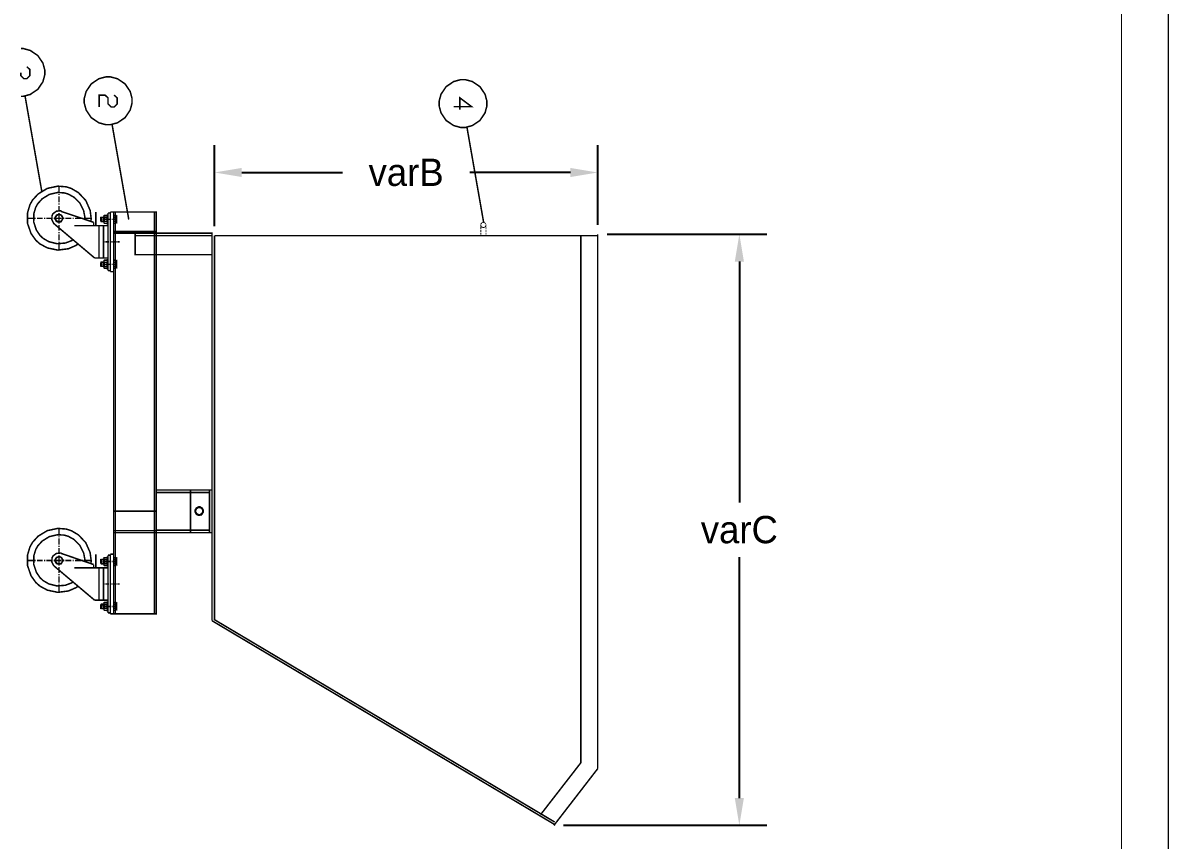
# Model space of a CAD drawing. Extents: x 0.2 to 11.6, y 0 to 16.4.
# Drawn here: x 4 to 11.56, y 3.86 to 9.24 of the extents above; entities that cross this region are included whole.
import ezdxf

# ---------------------------------------------------------------- set-up
doc = ezdxf.new("R2010")
doc.units = 0
doc.header["$MEASUREMENT"] = 0
doc.dimstyles.get("Standard").update_dxf_attribs({"dimtxt": 0.18, "dimasz": 0.18, "dimexe": 0.18, "dimexo": 0.0625, "dimgap": 0.09, "dimtad": 0, "dimtih": 1, "dimtoh": 1, "dimdec": 4, "dimzin": 0, "dimdsep": 46, "dimtxsty": 'Standard', "dimcen": 0.09, "dimadec": 0, "dimazin": 0, "dimtfac": 1, "dimtdec": 4, "dimtofl": 0, "dimtmove": 0, "dimatfit": 3, "dimfxl": 1, "dimtolj": 1, "dimtzin": 0, "dimarcsym": 0})

# ---------------------------------------------------------------- blocks, each defined once
blk = doc.blocks.new('*D2')
at = {"color": 0, "linetype": 'Continuous', "lineweight": -2, "transparency": 16777216}
for p, q in [((5.2667, 7.9025), (5.2667, 8.4367)), ((7.7917, 7.9125), (7.7917, 8.4367)), ((5.4466, 8.2567), (6.1092, 8.2567)), ((7.6117, 8.2567), (6.9492, 8.2567))]:
    blk.add_line(p, q, dxfattribs=at)
at = {"color": 0, "linetype": 'Continuous', "transparency": 16777216}
for points in [[(5.4466, 8.2867), (5.4466, 8.2267), (5.2667, 8.2567)], [(7.6117, 8.2867), (7.6117, 8.2267), (7.7917, 8.2567)]]:
    blk.add_solid(points, dxfattribs=at)
at = {"layer": 'Defpoints', "color": 0, "linetype": 'Continuous', "transparency": 16777216}
for p in [(7.7917, 8.2567), (5.2667, 7.84), (7.7917, 7.85)]:
    blk.add_point(p, dxfattribs=at)
at = {"color": 0, "linetype": 'Continuous', "transparency": 16777216, "insert": (6.5292, 8.2567), "char_height": 0.18, "attachment_point": 5}
blk.add_mtext('\\A1;varB', dxfattribs=at)
blk = doc.blocks.new('*D3')
at = {"color": 0, "linetype": 'Continuous', "lineweight": -2, "transparency": 16777216}
for p, q in [((7.8542, 7.85), (8.9051, 7.85)), ((8.7251, 7.67), (8.7251, 6.0825)), ((8.7251, 4.135), (8.7251, 5.7225)), ((7.5658, 3.955), (8.9051, 3.955))]:
    blk.add_line(p, q, dxfattribs=at)
at = {"color": 0, "linetype": 'Continuous', "transparency": 16777216}
for points in [[(8.6951, 7.67), (8.7551, 7.67), (8.7251, 7.85)], [(8.6951, 4.135), (8.7551, 4.135), (8.7251, 3.955)]]:
    blk.add_solid(points, dxfattribs=at)
at = {"layer": 'Defpoints', "color": 0, "linetype": 'Continuous', "transparency": 16777216}
for p in [(7.7917, 7.85), (7.5033, 3.955), (8.7251, 3.955)]:
    blk.add_point(p, dxfattribs=at)
at = {"color": 0, "linetype": 'Continuous', "transparency": 16777216, "insert": (8.7251, 5.9025), "char_height": 0.18, "attachment_point": 5}
blk.add_mtext('\\A1;varC', dxfattribs=at)

msp = doc.modelspace()

# ---------------------------------------------------------------- linework, layer by layer
at = {"color": 0}
for points, const_width in [([(11.5517, 0.04834), (11.5517, 16.4), (0.183322, 16.4), (0.183322, 0.04834), (11.5517, 0.04834)], 0.01), ([(0.491644, 16.0917), (11.2433, 16.0917), (11.2433, 2.70665), (0.491644, 2.70665), (0.491644, 16.0917)], 0.005), ([(4.56581, 8.57167), (4.58117, 8.57167), (4.62717, 8.5841), (4.67719, 8.61783), (4.71094, 8.66792), (4.72331, 8.71386), (4.72331, 8.72917), (4.72331, 8.74451), (4.71094, 8.79047), (4.67719, 8.84056), (4.62717, 8.87429), (4.58117, 8.88667), (4.56581, 8.88667), (4.55051, 8.88667), (4.50456, 8.87429), (4.45449, 8.84056), (4.42074, 8.79047), (4.40831, 8.74451), (4.40831, 8.72917), (4.40831, 8.71386), (4.42074, 8.66792), (4.45449, 8.61783), (4.50456, 8.5841), (4.55051, 8.57167), (4.56581, 8.57167)], 0.01), ([(6.90419, 8.55333), (6.91954, 8.55333), (6.9655, 8.56575), (7.01557, 8.5995), (7.04932, 8.64958), (7.06168, 8.69553), (7.06168, 8.71083), (7.06168, 8.72618), (7.04932, 8.77214), (7.01557, 8.82221), (6.9655, 8.85596), (6.91954, 8.86833), (6.90419, 8.86833), (6.88889, 8.86833), (6.84289, 8.85596), (6.79281, 8.82221), (6.75911, 8.77214), (6.74669, 8.72618), (6.74669, 8.71083), (6.74669, 8.69553), (6.75911, 8.64958), (6.79281, 8.5995), (6.84289, 8.56575), (6.88889, 8.55333), (6.90419, 8.55333)], 0.01), ([(4.24251, 7.93164), (4.24681, 7.93164), (4.2596, 7.93875), (4.26665, 7.95161), (4.26665, 7.95583), (4.26665, 7.96013), (4.2596, 7.97293), (4.24681, 7.97999), (4.24251, 7.97999), (4.23828, 7.97999), (4.22542, 7.97293), (4.21832, 7.96013), (4.21832, 7.95583), (4.21832, 7.95161), (4.22542, 7.93875), (4.23828, 7.93164), (4.24251, 7.93164)], 0.01), ([(4.60167, 5.34831), (4.88336, 5.34831), (4.88336, 7.99669), (4.60167, 7.99669), (4.60167, 5.34831)], 0.01), ([(4.74333, 7.85667), (5.25, 7.85667), (5.25, 7.715), (4.74333, 7.715), (4.74333, 7.85667)], 0.01), ([(5.16585, 6.00168), (5.17014, 6.00168), (5.18294, 6.00879), (5.19, 6.0216), (5.19, 6.02582), (5.19, 6.03011), (5.18294, 6.04297), (5.17014, 6.05003), (5.16585, 6.05003), (5.16162, 6.05003), (5.14876, 6.04297), (5.14165, 6.03011), (5.14165, 6.02582), (5.14165, 6.0216), (5.14876, 6.00879), (5.16162, 6.00168), (5.16585, 6.00168)], 0.01), ([(4.24251, 5.67665), (4.24681, 5.67665), (4.2596, 5.68375), (4.26665, 5.69661), (4.26665, 5.70085), (4.26665, 5.70514), (4.2596, 5.71793), (4.24681, 5.72499), (4.24251, 5.72499), (4.23828, 5.72499), (4.22542, 5.71793), (4.21832, 5.70514), (4.21832, 5.70085), (4.21832, 5.69661), (4.22542, 5.68375), (4.23828, 5.67665), (4.24251, 5.67665)], 0.01)]:
    msp.add_lwpolyline(points, close=True, dxfattribs=dict(at, const_width=const_width))
at = {"color": 0, "const_width": 0.01}
for points in [[(3.99083, 8.75836), (4.00618, 8.75836), (4.05214, 8.77078), (4.10221, 8.80447), (4.13596, 8.85454), (4.14833, 8.90056), (4.14833, 8.91585), (4.14833, 8.93121), (4.13596, 8.97715), (4.10221, 9.02724), (4.05214, 9.06099), (4.00618, 9.07335), (3.99083, 9.07335)], [(4.01833, 8.75999), (4.12831, 8.13336)], [(4.59169, 8.57335), (4.70167, 7.94667)], [(6.93001, 8.55501), (7.03999, 7.92833)], [(4.24164, 8.12332), (4.24164, 8.16667)], [(4.24164, 8.10835), (4.24164, 8.11501)], [(4.24164, 8.06), (4.24164, 8.09999)], [(4.24164, 8.04497), (4.24164, 8.05333)], [(4.24164, 7.99832), (4.24164, 8.03668)], [(4.07335, 7.95503), (4.03, 7.95503)], [(4.08832, 7.95503), (4.08003, 7.95503)], [(4.13499, 7.95503), (4.09668, 7.95503)], [(4.15169, 7.95503), (4.14333, 7.95503)], [(4.19835, 7.95503), (4.15831, 7.95503)], [(4.21332, 7.95503), (4.20665, 7.95503)], [(4.22667, 7.97835), (4.21332, 7.95503)], [(4.22667, 7.93164), (4.21332, 7.95503)], [(4.25999, 7.95503), (4.22168, 7.95503)], [(4.25499, 7.97835), (4.22667, 7.97835)], [(4.26833, 7.95503), (4.25499, 7.93164), (4.22667, 7.93164)], [(4.24164, 7.98167), (4.24164, 7.99001)], [(4.24164, 7.935), (4.24164, 7.97499)], [(4.24164, 7.91997), (4.24164, 7.92665)], [(4.25499, 7.97835), (4.26833, 7.95503)], [(4.27669, 7.95503), (4.26833, 7.95503)], [(4.32335, 7.95503), (4.28331, 7.95503)], [(4.33832, 7.95503), (4.33165, 7.95503)], [(4.38667, 7.95503), (4.34668, 7.95503)], [(4.40169, 7.95503), (4.39333, 7.95503)], [(4.45167, 7.95503), (4.41, 7.95503)], [(4.51665, 7.93668), (4.51665, 7.96001), (4.52001, 7.96164)], [(4.51665, 7.96001), (4.53668, 7.96001)], [(4.52832, 7.94835), (4.52333, 7.94835), (4.52165, 7.94835), (4.51665, 7.94835)], [(4.51665, 7.93668), (4.52001, 7.93332), (4.53668, 7.93332)], [(4.51665, 7.93668), (4.53668, 7.93668)], [(4.52001, 7.96164), (4.53668, 7.96164)], [(4.52001, 7.93332), (4.52001, 7.96164)], [(4.53331, 7.94835), (4.53, 7.94835)], [(4.53668, 7.92833), (4.53668, 7.96669)], [(4.53999, 7.94835), (4.53668, 7.94835)], [(4.53907, 7.97428), (4.53831, 7.97331), (4.53831, 7.96175), (4.53907, 7.96072)], [(4.53907, 7.93593), (4.53831, 7.93494), (4.53831, 7.92344), (4.53907, 7.92242)], [(4.53836, 7.97331), (4.55664, 7.97331)], [(4.53836, 7.96001), (4.55664, 7.96001)], [(4.53836, 7.935), (4.55664, 7.935)], [(4.54058, 7.96192), (4.53988, 7.95985), (4.53988, 7.93847), (4.54058, 7.93642)], [(4.55832, 7.94835), (4.55501, 7.94835), (4.55333, 7.94835), (4.54833, 7.94835), (4.54665, 7.94835), (4.54167, 7.94835)], [(4.55778, 7.93642), (4.55854, 7.93847), (4.55854, 7.95985), (4.55778, 7.96192)], [(4.55931, 7.96072), (4.56011, 7.96175), (4.56011, 7.97331), (4.55931, 7.97428)], [(4.55931, 7.92242), (4.56011, 7.92344), (4.56011, 7.93494), (4.55931, 7.93593)], [(4.565, 7.91835), (4.56, 7.91835), (4.56, 7.97667), (4.565, 7.97667)], [(4.56, 7.92833), (4.56, 7.96669)], [(4.565, 7.94835), (4.56168, 7.94835)], [(4.58333, 7.94835), (4.58003, 7.94835), (4.57835, 7.94835), (4.57335, 7.94835), (4.57167, 7.94835), (4.56668, 7.94835)], [(4.59, 7.94835), (4.58664, 7.94835)], [(4.60835, 7.94835), (4.60499, 7.94835), (4.60335, 7.94835), (4.59831, 7.94835), (4.59668, 7.94835), (4.59332, 7.94835)], [(4.60167, 7.97331), (4.62001, 7.97331)], [(4.60167, 7.96001), (4.62001, 7.96001)], [(4.60167, 7.935), (4.62001, 7.935)], [(4.61501, 7.94835), (4.61165, 7.94835)], [(4.61333, 7.99669), (4.61333, 5.34831)], [(4.62169, 7.94835), (4.61833, 7.94835)], [(4.61942, 7.93642), (4.62017, 7.93847), (4.62017, 7.95985), (4.61942, 7.96192)], [(4.62099, 7.96072), (4.62181, 7.96175), (4.62181, 7.97331), (4.62099, 7.97428)], [(4.62099, 7.92242), (4.62181, 7.92344), (4.62181, 7.93494), (4.62099, 7.93593)], [(4.62169, 7.92833), (4.62169, 7.96669)], [(4.87169, 7.99669), (4.87169, 5.34831)], [(4.24164, 7.87332), (4.24164, 7.91168)], [(4.24164, 7.85667), (4.24164, 7.86501)], [(4.24164, 7.81), (4.24164, 7.84999)], [(4.53836, 7.92165), (4.55664, 7.92165)], [(4.60167, 7.92165), (4.62001, 7.92165)], [(4.88336, 7.86833), (4.60167, 7.86833)], [(4.88336, 7.85667), (4.60167, 7.85667)], [(4.24164, 7.79497), (4.24164, 7.80165)], [(4.24164, 7.74333), (4.24164, 7.78668)], [(4.54665, 7.80003), (4.54335, 7.80003)], [(4.565, 7.80003), (4.56168, 7.80003), (4.56, 7.80003), (4.55501, 7.80003), (4.55333, 7.80003), (4.55003, 7.80003)], [(4.57167, 7.80003), (4.56836, 7.80003)], [(4.59, 7.80003), (4.58664, 7.80003), (4.58501, 7.80003), (4.58003, 7.80003), (4.57835, 7.80003), (4.57497, 7.80003)], [(4.59668, 7.80003), (4.59332, 7.80003)], [(4.61664, 7.80003), (4.61165, 7.80003), (4.61003, 7.80003), (4.60499, 7.80003), (4.60335, 7.80003), (4.59999, 7.80003)], [(4.62169, 7.80003), (4.61833, 7.80003)], [(4.62831, 7.80003), (4.625, 7.80003)], [(4.64165, 7.80003), (4.63667, 7.80003), (4.63499, 7.80003), (4.62999, 7.80003)], [(4.74333, 7.84), (5.25, 7.84)], [(4.88336, 7.715), (5.25, 7.715)], [(4.51665, 7.66336), (4.52001, 7.66667), (4.53668, 7.66667)], [(4.51665, 7.66336), (4.51665, 7.63997), (4.52001, 7.63835)], [(4.51665, 7.66336), (4.53668, 7.66336)], [(4.52832, 7.65169), (4.52333, 7.65169), (4.52165, 7.65169), (4.51665, 7.65169)], [(4.51665, 7.63997), (4.53668, 7.63997)], [(4.52001, 7.66667), (4.52001, 7.63835)], [(4.52001, 7.63835), (4.53668, 7.63835)], [(4.53331, 7.65169), (4.53, 7.65169)], [(4.53668, 7.67165), (4.53668, 7.63167)], [(4.53999, 7.65169), (4.53668, 7.65169)], [(4.53907, 7.67925), (4.53831, 7.67828), (4.53831, 7.66678), (4.53907, 7.66575)], [(4.53907, 7.63926), (4.53831, 7.63829), (4.53831, 7.62674), (4.53907, 7.62571)], [(4.53836, 7.67833), (4.55664, 7.67833)], [(4.53836, 7.66499), (4.55664, 7.66499)], [(4.53836, 7.63835), (4.55664, 7.63835)], [(4.53836, 7.62668), (4.55664, 7.62668)], [(4.54058, 7.66525), (4.53988, 7.66319), (4.53988, 7.64182), (4.54058, 7.63976)], [(4.55832, 7.65169), (4.55501, 7.65169), (4.55333, 7.65169), (4.54833, 7.65169), (4.54665, 7.65169), (4.54167, 7.65169)], [(4.55778, 7.63976), (4.55854, 7.64182), (4.55854, 7.66319), (4.55778, 7.66525)], [(4.55931, 7.66575), (4.56011, 7.66678), (4.56011, 7.67828), (4.55931, 7.67925)], [(4.55931, 7.62571), (4.56011, 7.62674), (4.56011, 7.63829), (4.55931, 7.63926)], [(4.565, 7.68164), (4.56, 7.68164), (4.56, 7.62169), (4.565, 7.62169)], [(4.56, 7.67165), (4.56, 7.63167)], [(4.565, 7.65169), (4.56168, 7.65169)], [(4.58333, 7.65169), (4.58003, 7.65169), (4.57835, 7.65169), (4.57335, 7.65169), (4.57167, 7.65169), (4.56668, 7.65169)], [(4.59, 7.65169), (4.58664, 7.65169)], [(4.60835, 7.65169), (4.60499, 7.65169), (4.60335, 7.65169), (4.59831, 7.65169), (4.59668, 7.65169), (4.59332, 7.65169)], [(4.60167, 7.67833), (4.62001, 7.67833)], [(4.60167, 7.66499), (4.62001, 7.66499)], [(4.60167, 7.63835), (4.62001, 7.63835)], [(4.60167, 7.62668), (4.62001, 7.62668)], [(4.61501, 7.65169), (4.61165, 7.65169)], [(4.62169, 7.65169), (4.61833, 7.65169)], [(4.61942, 7.63976), (4.62017, 7.64182), (4.62017, 7.66319), (4.61942, 7.66525)], [(4.62099, 7.66575), (4.62181, 7.66678), (4.62181, 7.67828), (4.62099, 7.67925)], [(4.62099, 7.62571), (4.62181, 7.62674), (4.62181, 7.63829), (4.62099, 7.63926)], [(4.62169, 7.67165), (4.62169, 7.63167)], [(4.88336, 6.16499), (5.23335, 6.16499)], [(4.88336, 6.14833), (5.23335, 6.14833)], [(5.23335, 6.16499), (5.23335, 5.88336)], [(5.15169, 6.04833), (5.13835, 6.02501)], [(5.18001, 6.04833), (5.15169, 6.04833)], [(5.18001, 6.04833), (5.19336, 6.02501)], [(4.88336, 6.02501), (4.60167, 6.02501)], [(5.15169, 6), (5.13835, 6.02501)], [(5.19336, 6.02501), (5.18001, 6), (5.15169, 6)], [(4.24164, 5.86833), (4.24164, 5.91168)], [(4.88336, 5.89665), (4.60167, 5.89665)], [(4.88336, 5.90001), (5.23335, 5.90001)], [(4.24164, 5.85335), (4.24164, 5.86003)], [(4.24164, 5.80501), (4.24164, 5.845)], [(4.88336, 5.88336), (4.60167, 5.88336)], [(4.88336, 5.88336), (5.23335, 5.88336)], [(4.24164, 5.78999), (4.24164, 5.79833)], [(4.24164, 5.74333), (4.24164, 5.78168)], [(4.24164, 5.72835), (4.24164, 5.73503)], [(4.07335, 5.69997), (4.03, 5.69997)], [(4.08832, 5.69997), (4.08003, 5.69997)], [(4.13499, 5.69997), (4.09668, 5.69997)], [(4.15169, 5.69997), (4.14333, 5.69997)], [(4.19835, 5.69997), (4.15831, 5.69997)], [(4.21332, 5.69997), (4.20665, 5.69997)], [(4.22667, 5.72331), (4.21332, 5.69997)], [(4.22667, 5.67665), (4.21332, 5.69997)], [(4.25999, 5.69997), (4.22168, 5.69997)], [(4.25499, 5.72331), (4.22667, 5.72331)], [(4.26833, 5.69997), (4.25499, 5.67665), (4.22667, 5.67665)], [(4.24164, 5.68001), (4.24164, 5.72)], [(4.24164, 5.66499), (4.24164, 5.67333)], [(4.25499, 5.72331), (4.26833, 5.69997)], [(4.27669, 5.69997), (4.26833, 5.69997)], [(4.32335, 5.69997), (4.28331, 5.69997)], [(4.33832, 5.69997), (4.33165, 5.69997)], [(4.38667, 5.69997), (4.34668, 5.69997)], [(4.40169, 5.69997), (4.39333, 5.69997)], [(4.45167, 5.69997), (4.41, 5.69997)], [(4.51665, 5.68164), (4.51665, 5.70503), (4.52001, 5.70665)], [(4.51665, 5.70503), (4.53668, 5.70503)], [(4.52832, 5.69336), (4.52333, 5.69336), (4.52165, 5.69336), (4.51665, 5.69336)], [(4.51665, 5.68164), (4.52001, 5.67833), (4.53668, 5.67833)], [(4.51665, 5.68164), (4.53668, 5.68164)], [(4.52001, 5.70665), (4.53668, 5.70665)], [(4.52001, 5.67833), (4.52001, 5.70665)], [(4.53331, 5.69336), (4.53, 5.69336)], [(4.53668, 5.67333), (4.53668, 5.71332)], [(4.53999, 5.69336), (4.53668, 5.69336)], [(4.53907, 5.72092), (4.53831, 5.71994), (4.53831, 5.70844), (4.53907, 5.70742)], [(4.53907, 5.68093), (4.53831, 5.67996), (4.53831, 5.6684), (4.53907, 5.66737)], [(4.53836, 5.71832), (4.55664, 5.71832)], [(4.53836, 5.70665), (4.55664, 5.70665)], [(4.53836, 5.68001), (4.55664, 5.68001)], [(4.53836, 5.66667), (4.55664, 5.66667)], [(4.54058, 5.70692), (4.53988, 5.70486), (4.53988, 5.68349), (4.54058, 5.68143)], [(4.55832, 5.69336), (4.55501, 5.69336), (4.55333, 5.69336), (4.54833, 5.69336), (4.54665, 5.69336), (4.54167, 5.69336)], [(4.55778, 5.68143), (4.55854, 5.68349), (4.55854, 5.70486), (4.55778, 5.70692)], [(4.55931, 5.70742), (4.56011, 5.70844), (4.56011, 5.71994), (4.55931, 5.72092)], [(4.55931, 5.66737), (4.56011, 5.6684), (4.56011, 5.67996), (4.55931, 5.68093)], [(4.565, 5.66336), (4.56, 5.66336), (4.56, 5.72331), (4.565, 5.72331)], [(4.56, 5.67333), (4.56, 5.71332)], [(4.565, 5.69336), (4.56168, 5.69336)], [(4.58333, 5.69336), (4.58003, 5.69336), (4.57835, 5.69336), (4.57335, 5.69336), (4.57167, 5.69336), (4.56668, 5.69336)], [(4.59, 5.69336), (4.58664, 5.69336)], [(4.60835, 5.69336), (4.60499, 5.69336), (4.60335, 5.69336), (4.59831, 5.69336), (4.59668, 5.69336), (4.59332, 5.69336)], [(4.60167, 5.71832), (4.62001, 5.71832)], [(4.60167, 5.70665), (4.62001, 5.70665)], [(4.60167, 5.68001), (4.62001, 5.68001)], [(4.60167, 5.66667), (4.62001, 5.66667)], [(4.61501, 5.69336), (4.61165, 5.69336)], [(4.62169, 5.69336), (4.61833, 5.69336)], [(4.61942, 5.68143), (4.62017, 5.68349), (4.62017, 5.70486), (4.61942, 5.70692)], [(4.62099, 5.70742), (4.62181, 5.70844), (4.62181, 5.71994), (4.62099, 5.72092)], [(4.62099, 5.66737), (4.62181, 5.6684), (4.62181, 5.67996), (4.62099, 5.68093)], [(4.62169, 5.67333), (4.62169, 5.71332)], [(4.24164, 5.61833), (4.24164, 5.65668)], [(4.24164, 5.60167), (4.24164, 5.61003)], [(4.24164, 5.55501), (4.24164, 5.595)], [(4.24164, 5.53999), (4.24164, 5.54665)], [(4.24164, 5.48833), (4.24164, 5.53168)], [(4.54665, 5.54497), (4.54335, 5.54497)], [(4.565, 5.54497), (4.56168, 5.54497), (4.56, 5.54497), (4.55501, 5.54497), (4.55333, 5.54497), (4.55003, 5.54497)], [(4.57167, 5.54497), (4.56836, 5.54497)], [(4.59, 5.54497), (4.58664, 5.54497), (4.58501, 5.54497), (4.58003, 5.54497), (4.57835, 5.54497), (4.57497, 5.54497)], [(4.59668, 5.54497), (4.59332, 5.54497)], [(4.61664, 5.54497), (4.61165, 5.54497), (4.61003, 5.54497), (4.60499, 5.54497), (4.60335, 5.54497), (4.59999, 5.54497)], [(4.62169, 5.54497), (4.61833, 5.54497)], [(4.62831, 5.54497), (4.625, 5.54497)], [(4.64165, 5.54497), (4.63667, 5.54497), (4.63499, 5.54497), (4.62999, 5.54497)], [(4.51665, 5.40831), (4.52001, 5.41168), (4.53668, 5.41168)], [(4.51665, 5.40831), (4.51665, 5.38499), (4.52001, 5.38336)], [(4.51665, 5.40831), (4.53668, 5.40831)], [(4.52832, 5.39665), (4.52333, 5.39665), (4.52165, 5.39665), (4.51665, 5.39665)], [(4.51665, 5.38499), (4.53668, 5.38499)], [(4.52001, 5.41168), (4.52001, 5.38336)], [(4.52001, 5.38336), (4.53668, 5.38336)], [(4.53331, 5.39665), (4.53, 5.39665)], [(4.53668, 5.41667), (4.53668, 5.37831)], [(4.53999, 5.39665), (4.53668, 5.39665)], [(4.53907, 5.42426), (4.53831, 5.42329), (4.53831, 5.41178), (4.53907, 5.41075)], [(4.53907, 5.38596), (4.53831, 5.38499), (4.53831, 5.37343), (4.53907, 5.3724)], [(4.53836, 5.42333), (4.55664, 5.42333)], [(4.53836, 5.41), (4.55664, 5.41)], [(4.53836, 5.38499), (4.55664, 5.38499)], [(4.53836, 5.37169), (4.55664, 5.37169)], [(4.54058, 5.41026), (4.53988, 5.40821), (4.53988, 5.38678), (4.54058, 5.38471)], [(4.55832, 5.39665), (4.55501, 5.39665), (4.55333, 5.39665), (4.54833, 5.39665), (4.54665, 5.39665), (4.54167, 5.39665)], [(4.55778, 5.38471), (4.55854, 5.38678), (4.55854, 5.40821), (4.55778, 5.41026)], [(4.55931, 5.41075), (4.56011, 5.41178), (4.56011, 5.42329), (4.55931, 5.42426)], [(4.55931, 5.3724), (4.56011, 5.37343), (4.56011, 5.38499), (4.55931, 5.38596)], [(4.565, 5.42665), (4.56, 5.42665), (4.56, 5.36833), (4.565, 5.36833)], [(4.56, 5.41667), (4.56, 5.37831)], [(4.565, 5.39665), (4.56168, 5.39665)], [(4.58333, 5.39665), (4.58003, 5.39665), (4.57835, 5.39665), (4.57335, 5.39665), (4.57167, 5.39665), (4.56668, 5.39665)], [(4.59, 5.39665), (4.58664, 5.39665)], [(4.60835, 5.39665), (4.60499, 5.39665), (4.60335, 5.39665), (4.59831, 5.39665), (4.59668, 5.39665), (4.59332, 5.39665)], [(4.60167, 5.42333), (4.62001, 5.42333)], [(4.60167, 5.41), (4.62001, 5.41)], [(4.60167, 5.38499), (4.62001, 5.38499)], [(4.60167, 5.37169), (4.62001, 5.37169)], [(4.61501, 5.39665), (4.61165, 5.39665)], [(4.62169, 5.39665), (4.61833, 5.39665)], [(4.61942, 5.38471), (4.62017, 5.38678), (4.62017, 5.40821), (4.61942, 5.41026)], [(4.62099, 5.41075), (4.62181, 5.41178), (4.62181, 5.42329), (4.62099, 5.42426)], [(4.62099, 5.3724), (4.62181, 5.37343), (4.62181, 5.38499), (4.62099, 5.38596)], [(4.62169, 5.41667), (4.62169, 5.37831)], [(7.50331, 3.95503), (7.50836, 3.96001)]]:
    msp.add_lwpolyline(points, dxfattribs=at)
at = {"color": 6, "const_width": 0.01}
for points in [[(4.03, 8.95335), (4.05003, 8.935), (4.05003, 8.89501), (4.03, 8.875), (4.00999, 8.875), (3.99001, 8.89501), (3.99001, 8.91499)], [(4.60499, 8.76665), (4.625, 8.74832), (4.625, 8.70833), (4.60499, 8.68832), (4.58501, 8.68832), (4.565, 8.70833), (4.565, 8.74832), (4.54497, 8.76665), (4.50667, 8.76665), (4.50667, 8.68832)], [(6.88336, 8.66997), (6.88336, 8.74832), (6.96164, 8.69), (6.84332, 8.69)], [(4.45231, 7.93528), (4.45404, 7.95307), (4.44694, 8.00754), (4.41846, 8.07206), (4.37028, 8.12358), (4.32297, 8.15153), (4.30593, 8.1569), (4.28896, 8.16228), (4.23415, 8.16656), (4.16515, 8.15196), (4.10476, 8.1155), (4.06765, 8.07497), (4.05886, 8.0594), (4.05013, 8.04389), (4.03461, 7.99115), (4.03467, 7.92062), (4.05789, 7.854), (4.0899, 7.80931), (4.10325, 7.79753), (4.11664, 7.78575), (4.1651, 7.75976), (4.2341, 7.74517), (4.30404, 7.75418), (4.35439, 7.77626), (4.36865, 7.78689)], [(4.41151, 7.94911), (4.41211, 7.96311), (4.40424, 8.00553), (4.3795, 8.05512), (4.34006, 8.09407), (4.30219, 8.11475), (4.28868, 8.11854), (4.27522, 8.1224), (4.23215, 8.12472), (4.17817, 8.11231), (4.13103, 8.08311), (4.10206, 8.05117), (4.09517, 8.03896), (4.08832, 8.02675), (4.07596, 7.9854), (4.07536, 7.93001), (4.09267, 7.87733), (4.11692, 7.84164), (4.12717, 7.83208), (4.13743, 7.82254), (4.17469, 7.80083), (4.22846, 7.78728), (4.28369, 7.79178), (4.32406, 7.80697), (4.33572, 7.81467)], [(4.2584, 8.00233), (4.25282, 8.00429), (4.22504, 8.00179), (4.20258, 7.98514), (4.19965, 7.97999), (4.19678, 7.97483), (4.19417, 7.94706), (4.20643, 7.92199), (4.21094, 7.91812)], [(4.47, 7.92833), (4.25667, 8)], [(4.47, 7.90668), (4.47, 7.92833)], [(4.48503, 7.99669), (4.48503, 7.90668)], [(4.58003, 7.99001), (4.565, 7.99001)], [(4.565, 7.61003), (4.565, 7.99001)], [(4.60167, 7.99669), (4.58003, 7.99669)], [(4.58003, 7.60335), (4.58003, 7.99669)], [(4.60167, 7.60335), (4.60167, 7.99669)], [(4.47667, 7.69336), (4.21001, 7.91835)], [(4.565, 7.90668), (4.34332, 7.90668)], [(4.50499, 7.90668), (4.50499, 7.69336)], [(4.535, 7.90668), (4.535, 7.69336)], [(4.88997, 7.85667), (4.88336, 7.85667)], [(5.25, 7.85667), (5.25, 5.30333)], [(7.79167, 7.84999), (7.79167, 4.32835)], [(5.26665, 7.84), (5.26665, 5.31), (7.50836, 3.97667)], [(7.68001, 7.84), (7.68001, 4.36664), (7.41499, 4.02501)], [(4.565, 7.69336), (4.47667, 7.69336)], [(4.58003, 7.61003), (4.565, 7.61003)], [(4.60167, 7.60335), (4.58003, 7.60335)], [(5.10835, 6.16499), (5.25, 6.16499)], [(5.10835, 5.88336), (5.25, 5.88336), (5.25, 6.16499)], [(5.10835, 6.16499), (5.10835, 5.88336)], [(5.25, 6.16499), (5.25, 5.88336)], [(4.45231, 5.68028), (4.45404, 5.69808), (4.44694, 5.75256), (4.41846, 5.81706), (4.37028, 5.8686), (4.32297, 5.89654), (4.30593, 5.90192), (4.28896, 5.90728), (4.23415, 5.91157), (4.16515, 5.89697), (4.10476, 5.86051), (4.06765, 5.81999), (4.05886, 5.80442), (4.05013, 5.7889), (4.03461, 5.73617), (4.03467, 5.66564), (4.05789, 5.59901), (4.0899, 5.55431), (4.10325, 5.54254), (4.11664, 5.53076), (4.1651, 5.50472), (4.2341, 5.49018), (4.30404, 5.49918), (4.35439, 5.52126), (4.36865, 5.5319)], [(4.41151, 5.69412), (4.41211, 5.70811), (4.40424, 5.75054), (4.3795, 5.80013), (4.34006, 5.83908), (4.30219, 5.85975), (4.28868, 5.86356), (4.27522, 5.8674), (4.23215, 5.86974), (4.17817, 5.85732), (4.13103, 5.82813), (4.10206, 5.79617), (4.09517, 5.7839), (4.08832, 5.77175), (4.07596, 5.73042), (4.07536, 5.67497), (4.09267, 5.62235), (4.11692, 5.58664), (4.12717, 5.5771), (4.13743, 5.56754), (4.17469, 5.54585), (4.22846, 5.53228), (4.28369, 5.53678), (4.32406, 5.55197), (4.33572, 5.55968)], [(4.2584, 5.74735), (4.25282, 5.74929), (4.22504, 5.74681), (4.20258, 5.73014), (4.19965, 5.72499), (4.19678, 5.71983), (4.19417, 5.69206), (4.20643, 5.66699), (4.21094, 5.66314)], [(4.47, 5.67333), (4.25667, 5.74669)], [(4.48503, 5.74164), (4.48503, 5.65169)], [(4.58003, 5.73503), (4.565, 5.73503)], [(4.565, 5.35499), (4.565, 5.73503)], [(4.60167, 5.74164), (4.58003, 5.74164)], [(4.58003, 5.34831), (4.58003, 5.74164)], [(4.60167, 5.34831), (4.60167, 5.74164)], [(4.47667, 5.43832), (4.21001, 5.66336)], [(4.47, 5.65169), (4.47, 5.67333)], [(4.565, 5.65169), (4.34332, 5.65169)], [(4.50499, 5.65169), (4.50499, 5.43832)], [(4.535, 5.65169), (4.535, 5.43832)], [(4.565, 5.43832), (4.47667, 5.43832)], [(4.58003, 5.35499), (4.565, 5.35499)], [(4.60167, 5.34831), (4.58003, 5.34831)], [(5.25, 5.30333), (7.50836, 3.96001)], [(7.50331, 3.95503), (7.79167, 4.32835)]]:
    msp.add_lwpolyline(points, dxfattribs=at)
at = {"color": 242}
for points, const_width in [([(7.05003, 7.92333), (7.04833, 7.92333), (7.04833, 7.92503), (7.04665, 7.92503), (7.04665, 7.92665), (7.04497, 7.92665), (7.04335, 7.92665), (7.04167, 7.92665), (7.04167, 7.92833), (7.03999, 7.92833), (7.03836, 7.92833), (7.03668, 7.92833), (7.035, 7.92833), (7.035, 7.92665), (7.03331, 7.92665), (7.03168, 7.92665)], 0.005), ([(7.02669, 7.92333), (7.02669, 7.92165), (7.02501, 7.92165), (7.02501, 7.91997), (7.02333, 7.91997), (7.02333, 7.91835), (7.02333, 7.91667), (7.02165, 7.91667), (7.02165, 7.91499), (7.02165, 7.91336)], 0.005), ([(7.02165, 7.91168), (7.02165, 7.91), (7.02165, 7.90831), (7.02165, 7.90668), (7.02165, 7.905), (7.02165, 7.90332), (7.02165, 7.90169), (7.02165, 7.90169)], 0.005), ([(7.02165, 7.91), (7.02165, 7.90831), (7.02165, 7.90668), (7.02165, 7.905), (7.02333, 7.905), (7.02333, 7.90332), (7.02333, 7.90169), (7.02501, 7.90169), (7.02501, 7.90001)], 0.005), ([(7.02165, 7.90001), (7.02165, 7.89833)], 0.005), ([(7.02165, 7.89665), (7.02165, 7.89501), (7.02165, 7.89333), (7.02165, 7.89165), (7.02165, 7.88997), (7.02165, 7.88835), (7.02165, 7.88667), (7.02165, 7.88499), (7.02165, 7.88336)], 0.005), ([(7.02165, 7.88167), (7.02165, 7.87999)], 0.005), ([(7.02165, 7.87831), (7.02165, 7.87668), (7.02165, 7.875), (7.02165, 7.87332), (7.02165, 7.87169), (7.02165, 7.87001), (7.02165, 7.86833), (7.02165, 7.86664), (7.02165, 7.86501)], 0.005), ([(7.02165, 7.86333), (7.02165, 7.86165)], 0.005), ([(7.02165, 7.86003), (7.02165, 7.85835), (7.02165, 7.85667), (7.02165, 7.85499), (7.02165, 7.85335), (7.02165, 7.85167), (7.02165, 7.84999), (7.02165, 7.84831), (7.02165, 7.84668)], 0.005), ([(7.02669, 7.89833), (7.02832, 7.89833), (7.02832, 7.89665), (7.03, 7.89665), (7.03, 7.89501), (7.03168, 7.89501), (7.03331, 7.89501), (7.035, 7.89501), (7.03668, 7.89501), (7.03668, 7.89333), (7.03836, 7.89333)], 0.005), ([(7.03, 7.92665), (7.03, 7.92503), (7.02832, 7.92503), (7.02832, 7.92333)], 0.005), ([(7.03836, 7.89333), (7.03999, 7.89333), (7.03999, 7.89501), (7.04167, 7.89501), (7.04335, 7.89501), (7.04497, 7.89501), (7.04665, 7.89501), (7.04665, 7.89665), (7.04665, 7.89665)], 0.005), ([(7.04833, 7.89665), (7.04833, 7.89833), (7.05003, 7.89833), (7.05003, 7.90001), (7.05165, 7.90001), (7.05165, 7.90169), (7.05333, 7.90169), (7.05333, 7.90332), (7.05333, 7.905), (7.05333, 7.90668), (7.05501, 7.90668), (7.05501, 7.90831), (7.05501, 7.91), (7.05501, 7.91168), (7.05501, 7.91336), (7.05501, 7.91499)], 0.005), ([(7.05333, 7.91835), (7.05333, 7.91997), (7.05165, 7.91997), (7.05165, 7.92165), (7.05003, 7.92165)], 0.005), ([(7.05501, 7.91667), (7.05333, 7.91667)], 0.005), ([(7.05501, 7.91168), (7.05501, 7.91), (7.05501, 7.90831), (7.05501, 7.90668), (7.05501, 7.905), (7.05501, 7.90332), (7.05501, 7.90169), (7.05501, 7.90169)], 0.005), ([(7.05501, 7.90001), (7.05501, 7.89833)], 0.005), ([(7.05501, 7.89665), (7.05501, 7.89501), (7.05501, 7.89333), (7.05501, 7.89165), (7.05501, 7.88997), (7.05501, 7.88835), (7.05501, 7.88667), (7.05501, 7.88499), (7.05501, 7.88336)], 0.005), ([(7.05501, 7.88167), (7.05501, 7.87999)], 0.005), ([(7.05501, 7.87831), (7.05501, 7.87668), (7.05501, 7.875), (7.05501, 7.87332), (7.05501, 7.87169), (7.05501, 7.87001), (7.05501, 7.86833), (7.05501, 7.86664), (7.05501, 7.86501)], 0.005), ([(7.05501, 7.86333), (7.05501, 7.86165)], 0.005), ([(7.05501, 7.86003), (7.05501, 7.85835), (7.05501, 7.85667), (7.05501, 7.85499), (7.05501, 7.85335), (7.05501, 7.85167), (7.05501, 7.84999), (7.05501, 7.84831), (7.05501, 7.84668)], 0.005), ([(7.79167, 7.84), (5.26665, 7.84)], 0.01), ([(7.02165, 7.845), (7.02165, 7.84332)], 0.005), ([(7.02165, 7.84169), (7.02165, 7.84)], 0.005), ([(7.05501, 7.845), (7.05501, 7.84332)], 0.005), ([(7.05501, 7.84169), (7.05501, 7.84)], 0.005)]:
    msp.add_lwpolyline(points, dxfattribs=dict(at, const_width=const_width))
at = {"color": 242, "const_width": 0.005}
for points in [[(7.02165, 7.91168), (7.02165, 7.91168)], [(7.02669, 7.90001), (7.02669, 7.90001)]]:
    msp.add_lwpolyline(points, close=True, dxfattribs=at)
at = {"color": 6, "const_width": 0.01}
msp.add_lwpolyline([(5.16585, 5.99832), (5.17074, 5.99832), (5.18533, 6.0064), (5.19336, 6.021), (5.19336, 6.02582), (5.19336, 6.03071), (5.18533, 6.04531), (5.17074, 6.05333), (5.16585, 6.05333), (5.16103, 6.05333), (5.14643, 6.04531), (5.13835, 6.03071), (5.13835, 6.02582), (5.13835, 6.021), (5.14643, 6.0064), (5.16103, 5.99832), (5.16585, 5.99832)], close=True, dxfattribs=at)
msp.add_lwpolyline([(5.16585, 5.99832), (5.17074, 5.99832), (5.18533, 6.0064), (5.19336, 6.021), (5.19336, 6.02582), (5.19336, 6.03071), (5.18533, 6.04531), (5.17074, 6.05333), (5.16585, 6.05333), (5.16103, 6.05333), (5.14643, 6.04531), (5.13835, 6.03071), (5.13835, 6.02582), (5.13835, 6.021), (5.14643, 6.0064), (5.16103, 5.99832), (5.16585, 5.99832)], close=True, dxfattribs=at)

# ---------------------------------------------------------------- dimensions: what is measured, and where the dimension line sits
at = {"linetype": 'Continuous'}
dim = msp.add_linear_dim(base=(7.79167, 8.256729), p1=(5.26665, 7.84), p2=(7.79167, 7.84999), text='varB', dimstyle='Standard', dxfattribs=at)
dim.commit()
dim.dimension.update_dxf_attribs({"geometry": '*D2', "text_midpoint": (6.52916, 8.256729)})
dim = msp.add_linear_dim(base=(8.725138, 3.95503), p1=(7.79167, 7.84999), p2=(7.50331, 3.95503), angle=90, text='varC', dimstyle='Standard', dxfattribs=at)
dim.commit()
dim.dimension.update_dxf_attribs({"geometry": '*D3', "text_midpoint": (8.725138, 5.90251)})

doc.saveas('drawing.dxf')
